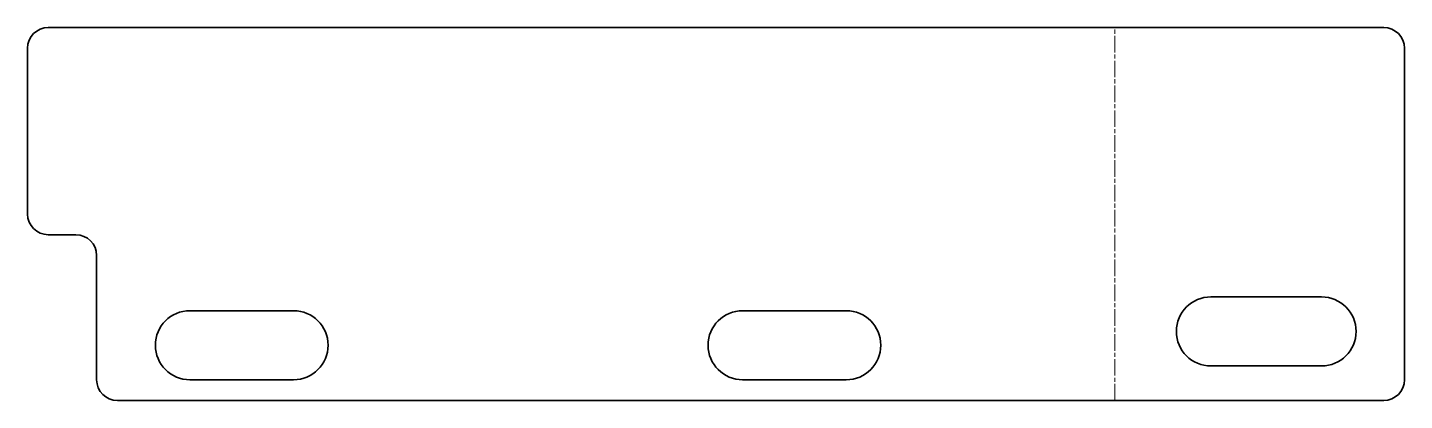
# Model space of a CAD drawing. Header units: millimetres. Extents: x 0 to 199, y 0 to 54.
import ezdxf

# ---------------------------------------------------------------- set-up
doc = ezdxf.new("R2010")
doc.units = ezdxf.units.MM
doc.linetypes.add('Chain', pattern=[13.68, 9.12, -1.14, 2.28, -1.14])
doc.layers.add('SIMUMAK Bend Centerline (ISO)', color=7, linetype='Chain', lineweight=9)
doc.layers.add('SIMUMAK Visible (ISO)', color=7, linetype='Continuous', lineweight=35)

# ---------------------------------------------------------------- blocks, each defined once
blk = doc.blocks.new('SIL-027-CSCI-01_Sheet_4_SIL-027-CSCI-01 (Desplegada)')
at = {"layer": 'SIMUMAK Bend Centerline (ISO)', "ltscale": 0.263158}
blk.add_line((57.75, -27), (57.75, 27), dxfattribs=at)
at = {"layer": 'SIMUMAK Visible (ISO)'}
for p, q in [((-96.64, 27), (96.64, 27)), ((-99.64, 0), (-99.64, 24)), ((99.64, -24), (99.64, 24)), ((-96.64, -3), (-92.64, -3)), ((-89.64, -6), (-89.64, -24)), ((71.64, -12), (87.64, -12)), ((-76.14, -14), (-61.14, -14)), ((3.86, -14), (18.86, -14)), ((87.64, -22), (71.64, -22)), ((-61.14, -24), (-76.14, -24)), ((18.86, -24), (3.86, -24)), ((-86.64, -27), (96.64, -27))]:
    blk.add_line(p, q, dxfattribs=at)
at = {"layer": 'SIMUMAK Visible (ISO)', "extrusion": (0, 0, -1)}
for centre, radius, start, end in [((96.64, 24), 3, 360, 90), ((-96.64, 24), 3, 90, 180), ((96.64, 0), 3, 270, 0), ((-71.64, -17), 5, 270, 90), ((-87.64, -17), 5, 90, 270), ((76.14, -19), 5, 270, 90), ((61.14, -19), 5, 90, 270), ((-3.86, -19), 5, 270, 90), ((-18.86, -19), 5, 90, 270), ((86.64, -24), 3, 270, 360), ((-96.64, -24), 3, 180, 270)]:
    blk.add_arc(centre, radius, start, end, dxfattribs=at)
at = {"layer": 'SIMUMAK Visible (ISO)'}
blk.add_arc((-92.64, -6), 3, 0, 90, dxfattribs=at)

msp = doc.modelspace()

# ---------------------------------------------------------------- block references
msp.add_blockref('SIL-027-CSCI-01_Sheet_4_SIL-027-CSCI-01 (Desplegada)', (99.64, 27))

doc.saveas('drawing.dxf')
